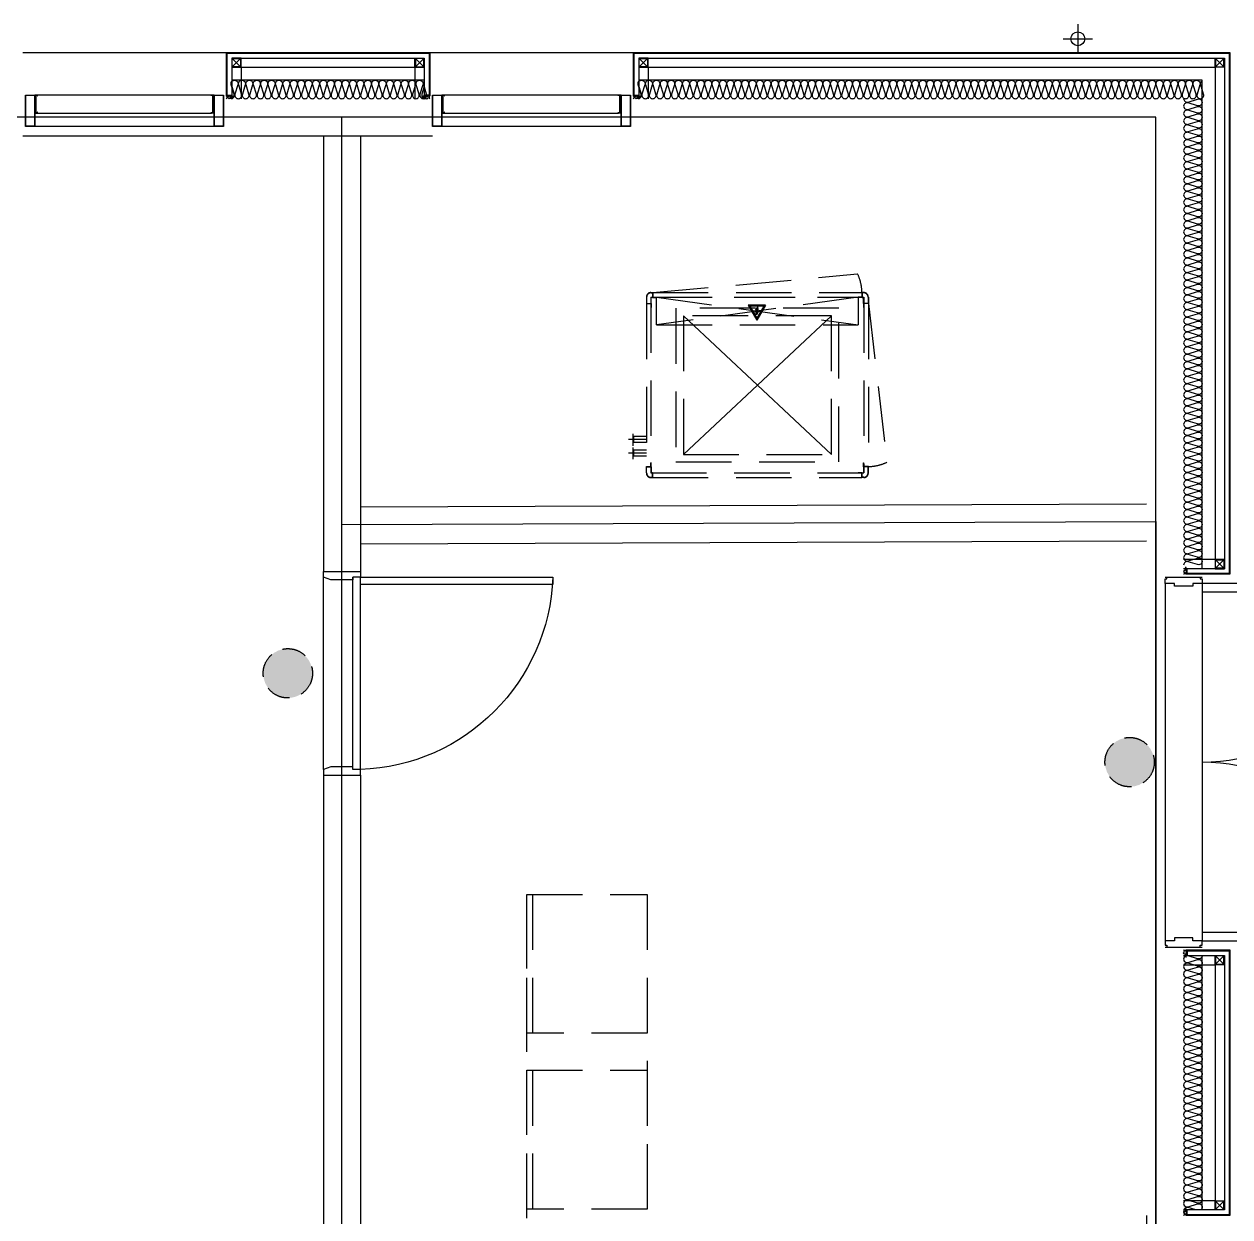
# Model space of a CAD drawing. Header units: millimetres. Extents: x -95754 to 177808, y 34455 to 149960.
# Drawn here: x 139686 to 146204, y 117063 to 123508 of the extents above; entities that cross this region are included whole.
import ezdxf

# ---------------------------------------------------------------- set-up
doc = ezdxf.new("R2010")
doc.units = ezdxf.units.MM
doc.header["$LTSCALE"] = 300
for name, pattern in [('CENTERX2', [4, 2.5, -0.5, 0.5, -0.5]), ('ghid', [3, 2, -1]), ('H1', [1.5, 1, -0.5]), ('HID', [2.8, 1.8, -1])]:
    doc.linetypes.add(name, pattern=pattern)
for name, color, linetype in [('6FIN', 6, 'Continuous'), ('A-DOOR', 4, 'Continuous'), ('A-DOOR-1', 1, 'Continuous'), ('A-DOOR-8', 8, 'Continuous'), ('A-ELE-8', 8, 'Continuous'), ('A-ELE-방수턱', 5, 'Continuous'), ('A-ETC-기계', 253, 'H1'), ('A-ETC-전기', 253, 'H1'), ('A-FIN', 6, 'Continuous'), ('A-WALL-D', 7, 'Continuous'), ('A-갑종방화문', 7, 'Continuous'), ('A-그릴', 4, 'Continuous'), ('A-방화문표기', 6, 'ghid'), ('A-지붕바닥', 251, 'Continuous'), ('A-하지철물', 55, 'Continuous'), ('ISL', 251, 'Continuous'), ('loco_SCR', 1, 'Continuous'), ('SCREW', 6, 'Continuous'), ('SHEET', 6, 'Continuous'), ('도면층1', 3, 'Continuous'), ('보(girder)', 7, 'HID'), ('복합판넬', 6, 'Continuous'), ('우수계획', 7, 'Continuous'), ('코킹', 191, 'Continuous')]:
    doc.layers.add(name, color=color, linetype=linetype)
doc.layers.add('A-ETC-AREA', color=21, linetype='Continuous', plot=False)

# ---------------------------------------------------------------- blocks, each defined once
blk = doc.blocks.new('FSD-5')
at = {"layer": 'A-DOOR'}
for p, q in [((0, 0), (0, 200)), ((2000, 0), (2000, 200))]:
    blk.add_line(p, q, dxfattribs=at)
for points in [[(35, 200), (80, 200), (80, 1165), (35, 1165)], [(1920, 200), (1965, 200), (1965, 1165), (1920, 1165)]]:
    blk.add_lwpolyline(points, close=True, dxfattribs=at)
for points in [[(0, 190), (10, 190), (10, 200), (35, 200), (35, 150), (50, 150), (50, 50), (35, 50), (35, 0), (10, 0), (10, 10), (0, 10)], [(2000, 190), (1990, 190), (1990, 200), (1965, 200), (1965, 150), (1950, 150), (1950, 50), (1965, 50), (1965, 0), (1990, 0), (1990, 10), (2000, 10)]]:
    blk.add_lwpolyline(points, dxfattribs=at)
at = {"layer": 'A-DOOR-1'}
for centre, start, end in [((35, 200), 0, 90), ((1965, 200), 90, 180)]:
    blk.add_arc(centre, 965, start, end, dxfattribs=at)
at = {"layer": 'A-DOOR-8'}
for p, q in [((35, 200), (1965, 200)), ((35, 0), (1965, 0))]:
    blk.add_line(p, q, dxfattribs=at)
blk = doc.blocks.new('FSD-1')
at = {"layer": 'A-DOOR'}
for points in [[(190359.4, 600586.7), (190359.4, 600556.7), (190319.4, 600556.7), (190319.4, 600541.7), (190199.4, 600541.7), (190159.4, 600556.7), (190159.4, 600586.7)], [(190359.4, 599516.7), (191399.4, 599516.7), (191399.4, 599556.7), (190359.4, 599556.7)], [(190359.4, 599486.7), (190359.4, 599516.7), (190319.4, 599516.7), (190319.4, 599531.7), (190199.4, 599531.7), (190159.4, 599516.7), (190159.4, 599486.7)]]:
    blk.add_lwpolyline(points, close=True, dxfattribs=at)
at = {"layer": 'A-DOOR-1'}
blk.add_arc((190322.5, 599479.8), 1077.5, 1.96142, 88.03858, dxfattribs=at)
at = {"layer": 'A-DOOR-8'}
for p, q in [((190159.4, 600556.7), (190159.4, 599516.7)), ((190319.4, 600556.7), (190319.4, 599516.7)), ((190359.4, 600556.7), (190359.4, 599516.7))]:
    blk.add_line(p, q, dxfattribs=at)
blk = doc.blocks.new('*U2290')
at = {"layer": '6FIN'}
blk.add_lwpolyline([(25.3, 50), (-24.7, 50), (-24.7, 0), (25.3, 0)], close=True, dxfattribs=at)
at = {"layer": 'SHEET', "color": 8}
for p, q in [((-22.2, 2.5), (22.8, 47.5)), ((22.8, 2.5), (-22.2, 47.5))]:
    blk.add_line(p, q, dxfattribs=at)
blk.add_lwpolyline([(22.3, 2.3), (-21.7, 2.3, -0.414214), (-22.4, 3), (-22.4, 47, -0.414214), (-21.7, 47.7), (22.3, 47.7, -0.414214), (23, 47), (23, 3, -0.414214)], format="xyb", close=True, dxfattribs=at)
blk = doc.blocks.new('screw-2')
at = {"layer": 'loco_SCR', "linetype": 'CENTERX2'}
blk.add_line((-8.6, 0), (20.1, 0), dxfattribs=at)
at = {"layer": 'loco_SCR'}
for p, q in [((-2.4, 1.6), (-1.7, 3)), ((-0.7, 0.3), (-2.2, 0.8)), ((0, 4), (0, -4)), ((0, 2), (12.5, 2)), ((4.2, 2.5), (2.4, -2.5)), ((5.9, 2.5), (4.1, -2.5)), ((7.6, 2.5), (5.8, -2.5)), ((9.3, 2.5), (7.5, -2.5)), ((11, 2.5), (10.3, 0.5)), ((16, 0), (11.1, 0.8)), ((16, 0), (12.4, -2)), ((16, 0), (12.5, 2)), ((-2.4, -1.6), (-1.7, -3)), ((-0.7, -0.3), (-2.2, -0.8)), ((0, -2), (12.4, -2)), ((9.8, -1), (9.2, -2.5))]:
    blk.add_line(p, q, dxfattribs=at)
for centre, radius, start, end in [((0, 0), 4, 90, 270), ((-2, 1.3), 0.5, 135, 249.90676), ((-2.1, 3.1), 0.393, 352.90945, 75.28993), ((-0.7, 0), 0.262, 273.80758, 86.54792), ((11.1, -0.6), 1.4, 70.8182, 270.52942), ((-2, -1.3), 0.5, 109.98259, 225), ((-2.1, -3), 0.393, 261.9149, 3.48676)]:
    blk.add_arc(centre, radius, start, end, dxfattribs=at)
blk = doc.blocks.new('A$Caf999d5d')
at = {"layer": 'A-FIN'}
for p, q in [((-1, 15), (25, 14.9)), ((3, 19), (29, 18.9)), ((25, 7.4), (25, 14.9)), ((28, 7.4), (25, 7.4)), ((29, 7.4), (25, 7.4)), ((29, 7.4), (29, 18.9))]:
    blk.add_line(p, q, dxfattribs=at)
at = {"layer": '코킹', "color": 1}
blk.add_circle((14.5, 7.5), 7.5, dxfattribs=at)
at = {"layer": '코킹', "color": 1, "extrusion": (0, 0, -1)}
blk.add_ellipse((-1, 7.5), major_axis=(0, 7.5), ratio=0.368706, start_param=0, end_param=3.141604, dxfattribs=at)
at = {"layer": 'SCREW', "xscale": 0.700000000000001, "yscale": 0.700000000000001, "zscale": 0.700000000000001, "rotation": 359.9997454971837}
blk.add_blockref('screw-2', (25, 11.2), dxfattribs=at)
blk = doc.blocks.new('SYM-갑종방화문')
at = {"layer": 'A-방화문표기'}
blk.add_hatch(color=251, dxfattribs=at).paths.add_polyline_path([(-600, 0, 1), (600, 0, 1)])
at = {"layer": 'A-방화문표기', "color": 251}
blk.add_circle((0, 0), 600, dxfattribs=at)
blk = doc.blocks.new('A$C1B410CB1')
at = {"layer": 'A-갑종방화문', "xscale": 0.1666666666666667, "yscale": 0.1666666666666667, "zscale": 0.1666666666666667}
blk.add_blockref('SYM-갑종방화문', (100, 100), dxfattribs=at)
blk = doc.blocks.new('A$C4ff37237')
at = {"layer": '우수계획', "color": 1}
for p, q in [((79.2, 158.3, 0), (79.2, 0, 0)), ((0, 79.2, 0), (158.3, 79.2, 0))]:
    blk.add_line(p, q, dxfattribs=at)
at = {"layer": '우수계획', "color": 6, "lineweight": -3}
blk.add_circle((79.2, 79.2, 0), 37.5, dxfattribs=at)
blk = doc.blocks.new('A$C23e6e1ad')
at = {"layer": 'A-하지철물'}
for p, q in [((170, -30), (0, -30)), ((170, -80), (0, -80))]:
    blk.add_line(p, q, dxfattribs=at)
at = {"layer": '복합판넬'}
for p, q in [((250, 0), (15, 0)), ((246, -4), (19, -4))]:
    blk.add_line(p, q, dxfattribs=at)
at = {"layer": 'A-FIN', "rotation": 270}
blk.add_blockref('A$Caf999d5d', (0, -1), dxfattribs=at)
at = {"layer": '보(girder)', "rotation": 90}
blk.add_blockref('*U2290', (220, -55.3), dxfattribs=at)
blk = doc.blocks.new('A$C35CD71CB')
for p, q in [((0, 0), (39.1, 67.8)), ((4.9, 6), (36.4, 60.5)), ((7.6, 4.4), (39.1, 59)), ((78.3, 0), (39.1, 67.8)), ((70.6, 4.4), (39.1, 59)), ((73.4, 6), (41.9, 60.5)), ((7.6, 4.4), (70.6, 4.4)), ((7.6, 1.3), (70.6, 1.3)), ((37.8, 41), (29.4, 24.5)), ((29.4, 24.5), (41.2, 27.3)), ((36.5, 17.2), (32.9, 20.8)), ((32.9, 20.8), (34.4, 7.4)), ((34.4, 7.4), (44.3, 18.7)), ((44.1, 42.4), (34.9, 27.9)), ((34.9, 27.9), (45.9, 30.7)), ((41.2, 27.3), (36.5, 17.2)), ((44.1, 42.4), (37.8, 41)), ((45.9, 30.7), (38.5, 16.8)), ((44.3, 18.7), (38.5, 16.8)), ((0, 0), (78.3, 0))]:
    blk.add_line(p, q)
for centre, start, end in [((39.1, 59), 30, 150), ((7.6, 4.4), 150, 270), ((70.6, 4.4), 270, 30)]:
    blk.add_arc(centre, 3.15, start, end)
blk = doc.blocks.new('G$CF031C10E')
for p, q in [((-575, 0), (-565, 0)), ((-565, 0), (-565, -25)), ((565, 0), (-565, 0)), ((575, 0), (565, 0)), ((565, 0), (565, -25)), ((-600, -25), (-600, -60)), ((-600, -60), (-575, -60)), ((-600, -940), (-600, -60)), ((-598.4, -25), (-598.4, -58.4)), ((-598.4, -58.4), (-573.4, -58.4)), ((-575, -1.6), (-566.6, -1.6)), ((-575, -975), (-575, -25)), ((575, -25), (-575, -25)), ((-575, -60), (-575, -80)), ((-573.4, -58.4), (-573.4, -26.6)), ((-566.6, -26.6), (-573.4, -26.6)), ((-573.4, -58.4), (-573.4, -80)), ((-566.6, -1.6), (-566.6, -26.6)), ((-566.6, -26.6), (-545, -26.6)), ((-565, -25), (-545, -25)), ((-545, -26.6), (-545, -25)), ((565, -25), (545, -25)), ((545, -26.6), (545, -25)), ((566.6, -26.6), (545, -26.6)), ((575, -1.6), (566.6, -1.6)), ((566.6, -1.6), (566.6, -26.6)), ((566.6, -26.6), (573.4, -26.6)), ((573.4, -58.4), (573.4, -26.6)), ((598.4, -58.4), (573.4, -58.4)), ((573.4, -58.4), (573.4, -80)), ((575, -975), (575, -25)), ((600, -60), (575, -60)), ((575, -60), (575, -80)), ((598.4, -25), (598.4, -58.4)), ((600, -25), (600, -60)), ((600, -940), (600, -60)), ((-600, -940), (-700.5, -83.2)), ((-573.4, -80), (-575, -80)), ((573.4, -80), (575, -80)), ((600, -116.3), (670.8, -116.3)), ((670.8, -98.8), (670.8, -163.3)), ((600, -132.3), (695.8, -132.3)), ((600, -148.3), (670.8, -148.3)), ((600, -189.5), (670.8, -189.5)), ((670.8, -172), (670.8, -236.6)), ((600, -205.5), (695.8, -205.5)), ((600, -221.5), (670.8, -221.5)), ((-545, -975), (-545, -825)), ((545, -975), (-545, -825)), ((-545, -975), (545, -825)), ((545, -825), (-545, -825)), ((545, -825), (545, -975)), ((-600, -975), (-600, -940)), ((-600, -940), (-575, -940)), ((-598.4, -975), (-598.4, -941.6)), ((-598.4, -941.6), (-573.4, -941.6)), ((-575, -940), (-575, -920)), ((-573.4, -920), (-575, -920)), ((575, -975), (-575, -975)), ((-573.4, -941.6), (-573.4, -920)), ((-573.4, -941.6), (-573.4, -973.4)), ((-566.6, -973.4), (-573.4, -973.4)), ((-566.6, -998.4), (-566.6, -973.4)), ((-566.6, -973.4), (-545, -973.4)), ((-565, -1000), (-565, -975)), ((-565, -975), (-545, -975)), ((-545, -973.4), (-545, -975)), ((-545, -973.4), (-545, -975)), ((545, -975), (-545, -975)), ((566.6, -973.4), (545, -973.4)), ((545, -973.4), (545, -975)), ((545, -973.4), (545, -975)), ((565, -975), (545, -975)), ((565, -1000), (565, -975)), ((566.6, -998.4), (566.6, -973.4)), ((566.6, -973.4), (573.4, -973.4)), ((573.4, -941.6), (573.4, -920)), ((573.4, -920), (575, -920)), ((598.4, -941.6), (573.4, -941.6)), ((573.4, -941.6), (573.4, -973.4)), ((575, -940), (575, -920)), ((600, -940), (575, -940)), ((598.4, -975), (598.4, -941.6)), ((600, -975), (600, -940)), ((-575, -998.4), (-566.6, -998.4)), ((-575, -1000), (-565, -1000)), ((565, -1000), (-565, -1000)), ((565, -1000), (-541.8, -1100.5)), ((575, -1000), (565, -1000)), ((575, -998.4), (566.6, -998.4))]:
    blk.add_line(p, q)
at = {"ltscale": 1000}
for p, q in [((400, -125), (-400, -875)), ((-400, -125), (400, -875))]:
    blk.add_line(p, q, dxfattribs=at)
for points in [[(-440, -915), (440, -915), (440, -85), (-440, -85)], [(-400, -875), (400, -875), (400, -125), (-400, -125)]]:
    blk.add_lwpolyline(points, close=True)
for centre, radius, start, end in [((-575, -25), 25, 90, 180), ((575, -25), 25, 0, 90), ((-600, -289.5), 229.5, 90, 115.96752), ((-575, -25), 23.4, 90, 180.00287), ((575, -25), 23.4, 359.99713, 90), ((679.9, -124.3), 12.1, 138.58179, 221.41821), ((661.7, -124.3), 12.1, 318.58179, 41.41821), ((679.9, -140.3), 12.1, 138.58179, 221.41821), ((679.9, -197.5), 12.1, 138.58179, 221.41821), ((661.7, -197.5), 12.1, 318.58179, 41.41821), ((679.9, -213.5), 12.1, 138.58179, 221.41821), ((-575, -975), 25, 180, 270), ((-575, -975), 23.4, 179.99713, 270), ((575, -975), 25, 270, 0), ((575, -975), 23.4, 270, 0.00287), ((-335.5, -1000), 229.5, 180, 205.96752)]:
    blk.add_arc(centre, radius, start, end)
at = {"xscale": 1.19999999999709, "yscale": 1.19999999999709, "zscale": 1.19999999999709}
blk.add_blockref('A$C35CD71CB', (-43.7, -931.5), dxfattribs=at)
blk = doc.blocks.new('6F_기계장비')
at = {"layer": 'A-ETC-기계', "rotation": 180}
blk.add_blockref('G$CF031C10E', (51095.8, -27547.4), dxfattribs=at)
blk = doc.blocks.new('A$C2e8f9a8b')
at = {"color": 0}
blk.add_line((30, 750), (30, 0), dxfattribs=at)
blk.add_lwpolyline([(650, 0), (0, 0), (0, 750), (650, 750)], close=True, dxfattribs=at)
blk = doc.blocks.new('*U2413')
at = {"layer": 'A-그릴', "color": 8, "ltscale": 4}
for p, q in [((-1408.1, 170), (-438.1, 170)), ((-1408.1, 0), (-438.1, 0))]:
    blk.add_line(p, q, dxfattribs=at)
at = {"layer": 'A-그릴', "color": 8}
for p, q in [((-1393.1, 170), (-453.1, 170)), ((-453.1, 72.8), (-1393.1, 72.8))]:
    blk.add_line(p, q, dxfattribs=at)
at = {"layer": 'A-그릴', "color": 7, "ltscale": 4}
blk.add_line((-438.1, 0), (-438.1, 170), dxfattribs=at)
at = {"layer": 'A-그릴', "ltscale": 4}
for points in [[(-1408.1, 0), (-1408.1, 170), (-1458.1, 170), (-1458.1, 0), (-1408.1, 0)], [(-388.1, 0), (-388.1, 170), (-438.1, 170), (-438.1, 0), (-388.1, 0)]]:
    blk.add_lwpolyline(points, dxfattribs=at)
for points in [[(-1409.3, 1.2), (-1409.3, 168.8), (-1456.9, 168.8), (-1456.9, 1.2)], [(-1393.1, 170), (-1408.1, 170), (-1408.1, 168), (-1406.6, 168), (-1406.6, 168.9), (-1402.2, 168.9), (-1402.2, 73.9), (-1406.6, 73.9), (-1406.6, 74.8), (-1408.1, 74.8), (-1408.1, 72.8), (-1393.1, 72.8), (-1393.1, 76.8), (-1394.2, 76.8), (-1394.2, 73.9), (-1401.1, 73.9), (-1401.1, 168.9), (-1394.2, 168.9), (-1394.2, 166), (-1393.1, 166)], [(-453.1, 170), (-438.1, 170), (-438.1, 168), (-439.6, 168), (-439.6, 168.9), (-444, 168.9), (-444, 73.9), (-439.6, 73.9), (-439.6, 74.8), (-438.1, 74.8), (-438.1, 72.8), (-453.1, 72.8), (-453.1, 76.8), (-452, 76.8), (-452, 73.9), (-445.1, 73.9), (-445.1, 168.9), (-452, 168.9), (-452, 166), (-453.1, 166)], [(-389.3, 1.2), (-389.3, 168.8), (-436.9, 168.8), (-436.9, 1.2)]]:
    blk.add_lwpolyline(points, close=True, dxfattribs=at)

msp = doc.modelspace()

# ---------------------------------------------------------------- linework, layer by layer
at = {"layer": 'A-ELE-8'}
for p, q in [((139678.6, 123355), (140778.6, 123355)), ((141878.6, 123355), (142978.6, 123355)), ((139678.6, 122905), (141893.4, 122905)), ((145753.6, 117070), (145753.6, 116065.2))]:
    msp.add_line(p, q, dxfattribs=at)
at = {"layer": 'A-ELE-방수턱'}
for p, q in [((141503.6, 120900), (145753.6, 120915)), ((141503.6, 120700), (145753.6, 120715))]:
    msp.add_line(p, q, dxfattribs=at)
at = {"layer": 'A-ETC-AREA'}
for points in [[(109303.6, 107505), (145803.6, 107505), (145803.6, 123005), (109303.6, 123005)], [(136703.6, 111105), (141403.6, 111105), (141403.6, 123005), (136703.6, 123005)], [(141403.6, 120805), (145803.6, 120820), (145803.6, 111105), (141403.6, 111105)]]:
    msp.add_lwpolyline(points, close=True, dxfattribs=at)
at = {"layer": 'A-ETC-전기', "elevation": 0}
msp.add_lwpolyline([(143053.6, 116155), (142403.6, 116155), (142403.6, 118805), (143053.6, 118805)], close=True, dxfattribs=at)
at = {"layer": 'A-WALL-D'}
for p, q in [((141303.6, 122905), (141303.6, 120550)), ((141503.6, 122905), (141503.6, 120550)), ((141303.6, 119450), (141303.6, 107605)), ((141503.6, 119450), (141503.6, 107605))]:
    msp.add_line(p, q, dxfattribs=at)
at = {"layer": 'A-하지철물'}
for p, q in [((146173.6, 123325), (146173.6, 120565)), ((146173.6, 120565), (145953.6, 120565))]:
    msp.add_line(p, q, dxfattribs=at)
for points in [[(140858.6, 123325), (141848.6, 123325)], [(143008.6, 123325), (146173.6, 123325)], [(140858.6, 123275), (141848.6, 123275)], [(143008.6, 123275), (146123.6, 123275), (146123.6, 120615), (145953.6, 120615)], [(145953.6, 118475), (146173.6, 118475), (146173.6, 117150)], [(145953.6, 118425), (146123.6, 118425), (146123.6, 117150)]]:
    msp.add_lwpolyline(points, dxfattribs=at)
at = {"layer": 'ISL', "elevation": 0}
for points in [[(140808.6, 123105.7, 0.426403), (140821.3, 123129.3), (140805.9, 123180.8, -1.372593), (140841.3, 123180.8), (140825.9, 123129.3, 0.509267), (140843.6, 123105, 0.509267), (140861.3, 123129.3), (140845.9, 123180.8, -1.372593), (140881.3, 123180.8), (140865.9, 123129.3, 0.509267), (140883.6, 123105, 0.509267), (140901.3, 123129.3), (140885.9, 123180.8, -1.372593), (140921.3, 123180.8), (140905.9, 123129.3, 0.509267), (140923.6, 123105, 0.509267), (140941.3, 123129.3), (140925.9, 123180.8, -1.372593), (140961.3, 123180.8), (140945.9, 123129.3, 0.509267), (140963.6, 123105, 0.509267), (140981.3, 123129.3), (140965.9, 123180.8, -1.372593), (141001.3, 123180.8), (140985.9, 123129.3, 0.509267), (141003.6, 123105, 0.509267), (141021.3, 123129.3), (141005.9, 123180.8, -1.372593), (141041.3, 123180.8), (141025.9, 123129.3, 0.509267), (141043.6, 123105, 0.509267), (141061.3, 123129.3), (141045.9, 123180.8, -1.372593), (141081.3, 123180.8), (141065.9, 123129.3, 0.509267), (141083.6, 123105, 0.509267), (141101.3, 123129.3), (141085.9, 123180.8, -1.372593), (141121.3, 123180.8), (141105.9, 123129.3, 0.509267), (141123.6, 123105, 0.509267), (141141.3, 123129.3), (141125.9, 123180.8, -1.372593), (141161.3, 123180.8), (141145.9, 123129.3, 0.509267), (141163.6, 123105, 0.509267), (141181.3, 123129.3), (141165.9, 123180.8, -1.372593), (141201.3, 123180.8), (141185.9, 123129.3, 0.509267), (141203.6, 123105, 0.509267), (141221.3, 123129.3), (141205.9, 123180.8, -1.372593), (141241.3, 123180.8), (141225.9, 123129.3, 0.509267), (141243.6, 123105, 0.509267), (141261.3, 123129.3), (141245.9, 123180.8, -1.372593), (141281.3, 123180.8), (141265.9, 123129.3, 0.509267), (141283.6, 123105, 0.509267), (141301.3, 123129.3), (141285.9, 123180.8, -1.372593), (141321.3, 123180.8), (141305.9, 123129.3, 0.509267), (141323.6, 123105, 0.509267), (141341.3, 123129.3), (141325.9, 123180.8, -1.372593), (141361.3, 123180.8), (141345.9, 123129.3, 0.509267), (141363.6, 123105, 0.509267), (141381.3, 123129.3), (141365.9, 123180.8, -1.372593), (141401.3, 123180.8), (141385.9, 123129.3, 0.509267), (141403.6, 123105, 0.509267), (141421.3, 123129.3), (141405.9, 123180.8, -1.372593), (141441.3, 123180.8), (141425.9, 123129.3, 0.509267), (141443.6, 123105, 0.509267), (141461.3, 123129.3), (141445.9, 123180.8, -1.372593), (141481.3, 123180.8), (141465.9, 123129.3, 0.509267), (141483.6, 123105, 0.509267), (141501.3, 123129.3), (141485.9, 123180.8, -1.372593), (141521.3, 123180.8), (141505.9, 123129.3, 0.509267), (141523.6, 123105, 0.509267), (141541.3, 123129.3), (141525.9, 123180.8, -1.372593), (141561.3, 123180.8), (141545.9, 123129.3, 0.509267), (141563.6, 123105, 0.509267), (141581.3, 123129.3), (141565.9, 123180.8, -1.372593), (141601.3, 123180.8), (141585.9, 123129.3, 0.509267), (141603.6, 123105, 0.509267), (141621.3, 123129.3), (141605.9, 123180.8, -1.372593), (141641.3, 123180.8), (141625.9, 123129.3, 0.509267), (141643.6, 123105, 0.509267), (141661.3, 123129.3), (141645.9, 123180.8, -1.372593), (141681.3, 123180.8), (141665.9, 123129.3, 0.509267), (141683.6, 123105, 0.509267), (141701.3, 123129.3), (141685.9, 123180.8, -1.372593), (141721.3, 123180.8), (141705.9, 123129.3, 0.509267), (141723.6, 123105, 0.509267), (141741.3, 123129.3), (141725.9, 123180.8, -1.372593), (141761.3, 123180.8), (141745.9, 123129.3, 0.509267), (141763.6, 123105, 0.509267), (141781.3, 123129.3), (141765.9, 123180.8, -1.372593), (141801.3, 123180.8), (141785.9, 123129.3, 0.509267), (141803.6, 123105, 0.509267), (141821.3, 123129.3), (141805.9, 123180.8, -1.372593), (141841.3, 123180.8), (141825.9, 123129.3, 0.509267), (141843.6, 123105, 0.509267), (141861.3, 123129.3), (141845.9, 123180.8, -0.239137), (141848.6, 123197.4, -0.239137)], [(143008.6, 123105.7, 0.426403), (143021.3, 123129.3), (143005.9, 123180.8, -1.372593), (143041.3, 123180.8), (143025.9, 123129.3, 0.509267), (143043.6, 123105, 0.509267), (143061.3, 123129.3), (143045.9, 123180.8, -1.372593), (143081.3, 123180.8), (143065.9, 123129.3, 0.509267), (143083.6, 123105, 0.509267), (143101.3, 123129.3), (143085.9, 123180.8, -1.372593), (143121.3, 123180.8), (143105.9, 123129.3, 0.509267), (143123.6, 123105, 0.509267), (143141.3, 123129.3), (143125.9, 123180.8, -1.372593), (143161.3, 123180.8), (143145.9, 123129.3, 0.509267), (143163.6, 123105, 0.509267), (143181.3, 123129.3), (143165.9, 123180.8, -1.372593), (143201.3, 123180.8), (143185.9, 123129.3, 0.509267), (143203.6, 123105, 0.509267), (143221.3, 123129.3), (143205.9, 123180.8, -1.372593), (143241.3, 123180.8), (143225.9, 123129.3, 0.509267), (143243.6, 123105, 0.509267), (143261.3, 123129.3), (143245.9, 123180.8, -1.372593), (143281.3, 123180.8), (143265.9, 123129.3, 0.509267), (143283.6, 123105, 0.509267), (143301.3, 123129.3), (143285.9, 123180.8, -1.372593), (143321.3, 123180.8), (143305.9, 123129.3, 0.509267), (143323.6, 123105, 0.509267), (143341.3, 123129.3), (143325.9, 123180.8, -1.372593), (143361.3, 123180.8), (143345.9, 123129.3, 0.509267), (143363.6, 123105, 0.509267), (143381.3, 123129.3), (143365.9, 123180.8, -1.372593), (143401.3, 123180.8), (143385.9, 123129.3, 0.509267), (143403.6, 123105, 0.509267), (143421.3, 123129.3), (143405.9, 123180.8, -1.372593), (143441.3, 123180.8), (143425.9, 123129.3, 0.509267), (143443.6, 123105, 0.509267), (143461.3, 123129.3), (143445.9, 123180.8, -1.372593), (143481.3, 123180.8), (143465.9, 123129.3, 0.509267), (143483.6, 123105, 0.509267), (143501.3, 123129.3), (143485.9, 123180.8, -1.372593), (143521.3, 123180.8), (143505.9, 123129.3, 0.509267), (143523.6, 123105, 0.509267), (143541.3, 123129.3), (143525.9, 123180.8, -1.372593), (143561.3, 123180.8), (143545.9, 123129.3, 0.509267), (143563.6, 123105, 0.509267), (143581.3, 123129.3), (143565.9, 123180.8, -1.372593), (143601.3, 123180.8), (143585.9, 123129.3, 0.509267), (143603.6, 123105, 0.509267), (143621.3, 123129.3), (143605.9, 123180.8, -1.372593), (143641.3, 123180.8), (143625.9, 123129.3, 0.509267), (143643.6, 123105, 0.509267), (143661.3, 123129.3), (143645.9, 123180.8, -1.372593), (143681.3, 123180.8), (143665.9, 123129.3, 0.509267), (143683.6, 123105, 0.509267), (143701.3, 123129.3), (143685.9, 123180.8, -1.372593), (143721.3, 123180.8), (143705.9, 123129.3, 0.509267), (143723.6, 123105, 0.509267), (143741.3, 123129.3), (143725.9, 123180.8, -1.372593), (143761.3, 123180.8), (143745.9, 123129.3, 0.509267), (143763.6, 123105, 0.509267), (143781.3, 123129.3), (143765.9, 123180.8, -1.372593), (143801.3, 123180.8), (143785.9, 123129.3, 0.509267), (143803.6, 123105, 0.509267), (143821.3, 123129.3), (143805.9, 123180.8, -1.372593), (143841.3, 123180.8), (143825.9, 123129.3, 0.509267), (143843.6, 123105, 0.509267), (143861.3, 123129.3), (143845.9, 123180.8, -1.372593), (143881.3, 123180.8), (143865.9, 123129.3, 0.509267), (143883.6, 123105, 0.509267), (143901.3, 123129.3), (143885.9, 123180.8, -1.372593), (143921.3, 123180.8), (143905.9, 123129.3, 0.509267), (143923.6, 123105, 0.509267), (143941.3, 123129.3), (143925.9, 123180.8, -1.372593), (143961.3, 123180.8), (143945.9, 123129.3, 0.509267), (143963.6, 123105, 0.509267), (143981.3, 123129.3), (143965.9, 123180.8, -1.372593), (144001.3, 123180.8), (143985.9, 123129.3, 0.509267), (144003.6, 123105, 0.509267), (144021.3, 123129.3), (144005.9, 123180.8, -1.372593), (144041.3, 123180.8), (144025.9, 123129.3, 0.509267), (144043.6, 123105, 0.509267), (144061.3, 123129.3), (144045.9, 123180.8, -1.372593), (144081.3, 123180.8), (144065.9, 123129.3, 0.509267), (144083.6, 123105, 0.509267), (144101.3, 123129.3), (144085.9, 123180.8, -1.372593), (144121.3, 123180.8), (144105.9, 123129.3, 0.509267), (144123.6, 123105, 0.509267), (144141.3, 123129.3), (144125.9, 123180.8, -1.372593), (144161.3, 123180.8), (144145.9, 123129.3, 0.509267), (144163.6, 123105, 0.509267), (144181.3, 123129.3), (144165.9, 123180.8, -1.372593), (144201.3, 123180.8), (144185.9, 123129.3, 0.509267), (144203.6, 123105, 0.509267), (144221.3, 123129.3), (144205.9, 123180.8, -1.372593), (144241.3, 123180.8), (144225.9, 123129.3, 0.509267), (144243.6, 123105, 0.509267), (144261.3, 123129.3), (144245.9, 123180.8, -1.372593), (144281.3, 123180.8), (144265.9, 123129.3, 0.509267), (144283.6, 123105, 0.509267), (144301.3, 123129.3), (144285.9, 123180.8, -1.372593), (144321.3, 123180.8), (144305.9, 123129.3, 0.509267), (144323.6, 123105, 0.509267), (144341.3, 123129.3), (144325.9, 123180.8, -1.372593), (144361.3, 123180.8), (144345.9, 123129.3, 0.509267), (144363.6, 123105, 0.509267), (144381.3, 123129.3), (144365.9, 123180.8, -1.372593), (144401.3, 123180.8), (144385.9, 123129.3, 0.509267), (144403.6, 123105, 0.509267), (144421.3, 123129.3), (144405.9, 123180.8, -1.372593), (144441.3, 123180.8), (144425.9, 123129.3, 0.509267), (144443.6, 123105, 0.509267), (144461.3, 123129.3), (144445.9, 123180.8, -1.372593), (144481.3, 123180.8), (144465.9, 123129.3, 0.509267), (144483.6, 123105, 0.509267), (144501.3, 123129.3), (144485.9, 123180.8, -1.372593), (144521.3, 123180.8), (144505.9, 123129.3, 0.509267), (144523.6, 123105, 0.509267), (144541.3, 123129.3), (144525.9, 123180.8, -1.372593), (144561.3, 123180.8), (144545.9, 123129.3, 0.509267), (144563.6, 123105, 0.509267), (144581.3, 123129.3), (144565.9, 123180.8, -1.372593), (144601.3, 123180.8), (144585.9, 123129.3, 0.509267), (144603.6, 123105, 0.509267), (144621.3, 123129.3), (144605.9, 123180.8, -1.372593), (144641.3, 123180.8), (144625.9, 123129.3, 0.509267), (144643.6, 123105, 0.509267), (144661.3, 123129.3), (144645.9, 123180.8, -1.372593), (144681.3, 123180.8), (144665.9, 123129.3, 0.509267), (144683.6, 123105, 0.509267), (144701.3, 123129.3), (144685.9, 123180.8, -1.372593), (144721.3, 123180.8), (144705.9, 123129.3, 0.509267), (144723.6, 123105, 0.509267), (144741.3, 123129.3), (144725.9, 123180.8, -1.372593), (144761.3, 123180.8), (144745.9, 123129.3, 0.509267), (144763.6, 123105, 0.509267), (144781.3, 123129.3), (144765.9, 123180.8, -1.372593), (144801.3, 123180.8), (144785.9, 123129.3, 0.509267), (144803.6, 123105, 0.509267), (144821.3, 123129.3), (144805.9, 123180.8, -1.372593), (144841.3, 123180.8), (144825.9, 123129.3, 0.509267), (144843.6, 123105, 0.509267), (144861.3, 123129.3), (144845.9, 123180.8, -1.372593), (144881.3, 123180.8), (144865.9, 123129.3, 0.509267), (144883.6, 123105, 0.509267), (144901.3, 123129.3), (144885.9, 123180.8, -1.372593), (144921.3, 123180.8), (144905.9, 123129.3, 0.509267), (144923.6, 123105, 0.509267), (144941.3, 123129.3), (144925.9, 123180.8, -1.372593), (144961.3, 123180.8), (144945.9, 123129.3, 0.509267), (144963.6, 123105, 0.509267), (144981.3, 123129.3), (144965.9, 123180.8, -1.372593), (145001.3, 123180.8), (144985.9, 123129.3, 0.509267), (145003.6, 123105, 0.509267), (145021.3, 123129.3), (145005.9, 123180.8, -1.372593), (145041.3, 123180.8), (145025.9, 123129.3, 0.509267), (145043.6, 123105, 0.509267), (145061.3, 123129.3), (145045.9, 123180.8, -1.372593), (145081.3, 123180.8), (145065.9, 123129.3, 0.509267), (145083.6, 123105, 0.509267), (145101.3, 123129.3), (145085.9, 123180.8, -1.372593), (145121.3, 123180.8), (145105.9, 123129.3, 0.509267), (145123.6, 123105, 0.509267), (145141.3, 123129.3), (145125.9, 123180.8, -1.372593), (145161.3, 123180.8), (145145.9, 123129.3, 0.509267), (145163.6, 123105, 0.509267), (145181.3, 123129.3), (145165.9, 123180.8, -1.372593), (145201.3, 123180.8), (145185.9, 123129.3, 0.509267), (145203.6, 123105, 0.509267), (145221.3, 123129.3), (145205.9, 123180.8, -1.372593), (145241.3, 123180.8), (145225.9, 123129.3, 0.509267), (145243.6, 123105, 0.509267), (145261.3, 123129.3), (145245.9, 123180.8, -1.372593), (145281.3, 123180.8), (145265.9, 123129.3, 0.509267), (145283.6, 123105, 0.509267), (145301.3, 123129.3), (145285.9, 123180.8, -1.372593), (145321.3, 123180.8), (145305.9, 123129.3, 0.509267), (145323.6, 123105, 0.509267), (145341.3, 123129.3), (145325.9, 123180.8, -1.372593), (145361.3, 123180.8), (145345.9, 123129.3, 0.509267), (145363.6, 123105, 0.509267), (145381.3, 123129.3), (145365.9, 123180.8, -1.372593), (145401.3, 123180.8), (145385.9, 123129.3, 0.509267), (145403.6, 123105, 0.509267), (145421.3, 123129.3), (145405.9, 123180.8, -1.372593), (145441.3, 123180.8), (145425.9, 123129.3, 0.509267), (145443.6, 123105, 0.509267), (145461.3, 123129.3), (145445.9, 123180.8, -1.372593), (145481.3, 123180.8), (145465.9, 123129.3, 0.509267), (145483.6, 123105, 0.509267), (145501.3, 123129.3), (145485.9, 123180.8, -1.372593), (145521.3, 123180.8), (145505.9, 123129.3, 0.509267), (145523.6, 123105, 0.509267), (145541.3, 123129.3), (145525.9, 123180.8, -1.372593), (145561.3, 123180.8), (145545.9, 123129.3, 0.509267), (145563.6, 123105, 0.509267), (145581.3, 123129.3), (145565.9, 123180.8, -1.372593), (145601.3, 123180.8), (145585.9, 123129.3, 0.509267), (145603.6, 123105, 0.509267), (145621.3, 123129.3), (145605.9, 123180.8, -1.372593), (145641.3, 123180.8), (145625.9, 123129.3, 0.509267), (145643.6, 123105, 0.509267), (145661.3, 123129.3), (145645.9, 123180.8, -1.372593), (145681.3, 123180.8), (145665.9, 123129.3, 0.509267), (145683.6, 123105, 0.509267), (145701.3, 123129.3), (145685.9, 123180.8, -1.372593), (145721.3, 123180.8), (145705.9, 123129.3, 0.509267), (145723.6, 123105, 0.509267), (145741.3, 123129.3), (145725.9, 123180.8, -1.372593), (145761.3, 123180.8), (145745.9, 123129.3, 0.509267), (145763.6, 123105, 0.509267), (145781.3, 123129.3), (145765.9, 123180.8, -1.372593), (145801.3, 123180.8), (145785.9, 123129.3, 0.509267), (145803.6, 123105, 0.509267), (145821.3, 123129.3), (145805.9, 123180.8, -1.372593), (145841.3, 123180.8), (145825.9, 123129.3, 0.509267), (145843.6, 123105, 0.509267), (145861.3, 123129.3), (145845.9, 123180.8, -1.372593), (145881.3, 123180.8), (145865.9, 123129.3, 0.509267), (145883.6, 123105, 0.509267), (145901.3, 123129.3), (145885.9, 123180.8, -1.372593), (145921.3, 123180.8), (145905.9, 123129.3, 0.509267), (145923.6, 123105, 0.509267), (145941.3, 123129.3), (145925.9, 123180.8, -1.372593), (145961.3, 123180.8), (145945.9, 123129.3, 0.509267), (145963.6, 123105, 0.509267), (145981.3, 123129.3), (145965.9, 123180.8, -1.372593), (146001.3, 123180.8), (145985.9, 123129.3, 0.509267), (146003.6, 123105, 0.509267), (146021.3, 123129.3), (146005.9, 123180.8, -1.372593), (146041.3, 123180.8), (146025.9, 123129.3, 0.509267), (146043.6, 123105, 0.509267), (146061.3, 123129.3), (146045.9, 123180.8, -0.340239), (146053.6, 123202.1)], [(140808.6, 123171.8), (140821.2, 123129.3, -0.702873), (140793.6, 123107.9)], [(141848.6, 123171.8), (141835.9, 123129.3, 0.702873), (141863.6, 123107.9)], [(143008.6, 123171.8), (143021.2, 123129.3, -0.702873), (142993.6, 123107.9)], [(145953.6, 123105, 0.509267), (145977.8, 123087.3), (146029.3, 123102.7, -1.372593), (146029.3, 123067.3), (145977.8, 123082.7, 0.509267), (145953.6, 123065, 0.509267), (145977.8, 123047.3), (146029.3, 123062.7, -1.372593), (146029.3, 123027.3), (145977.8, 123042.7, 0.509267), (145953.6, 123025, 0.509267), (145977.8, 123007.3), (146029.3, 123022.7, -1.372593), (146029.3, 122987.3), (145977.8, 123002.7, 0.509267), (145953.6, 122985, 0.509267), (145977.8, 122967.3), (146029.3, 122982.7, -1.372593), (146029.3, 122947.3), (145977.8, 122962.7, 0.509267), (145953.6, 122945, 0.509267), (145977.8, 122927.3), (146029.3, 122942.7, -1.372593), (146029.3, 122907.3), (145977.8, 122922.7, 0.509267), (145953.6, 122905, 0.509267), (145977.8, 122887.3), (146029.3, 122902.7, -1.372593), (146029.3, 122867.3), (145977.8, 122882.7, 0.509267), (145953.6, 122865, 0.509267), (145977.8, 122847.3), (146029.3, 122862.7, -1.372593), (146029.3, 122827.3), (145977.8, 122842.7, 0.509267), (145953.6, 122825, 0.509267), (145977.8, 122807.3), (146029.3, 122822.7, -1.372593), (146029.3, 122787.3), (145977.8, 122802.7, 0.509267), (145953.6, 122785, 0.509267), (145977.8, 122767.3), (146029.3, 122782.7, -1.372593), (146029.3, 122747.3), (145977.8, 122762.7, 0.509267), (145953.6, 122745, 0.509267), (145977.8, 122727.3), (146029.3, 122742.7, -1.372593), (146029.3, 122707.3), (145977.8, 122722.7, 0.509267), (145953.6, 122705, 0.509267), (145977.8, 122687.3), (146029.3, 122702.7, -1.372593), (146029.3, 122667.3), (145977.8, 122682.7, 0.509267), (145953.6, 122665, 0.509267), (145977.8, 122647.3), (146029.3, 122662.7, -1.372593), (146029.3, 122627.3), (145977.8, 122642.7, 0.509267), (145953.6, 122625, 0.509267), (145977.8, 122607.3), (146029.3, 122622.7, -1.372593), (146029.3, 122587.3), (145977.8, 122602.7, 0.509267), (145953.6, 122585, 0.509267), (145977.8, 122567.3), (146029.3, 122582.7, -1.372593), (146029.3, 122547.3), (145977.8, 122562.7, 0.509267), (145953.6, 122545, 0.509267), (145977.8, 122527.3), (146029.3, 122542.7, -1.372593), (146029.3, 122507.3), (145977.8, 122522.7, 0.509267), (145953.6, 122505, 0.509267), (145977.8, 122487.3), (146029.3, 122502.7, -1.372593), (146029.3, 122467.3), (145977.8, 122482.7, 0.509267), (145953.6, 122465, 0.509267), (145977.8, 122447.3), (146029.3, 122462.7, -1.372593), (146029.3, 122427.3), (145977.8, 122442.7, 0.509267), (145953.6, 122425, 0.509267), (145977.8, 122407.3), (146029.3, 122422.7, -1.372593), (146029.3, 122387.3), (145977.8, 122402.7, 0.509267), (145953.6, 122385, 0.509267), (145977.8, 122367.3), (146029.3, 122382.7, -1.372593), (146029.3, 122347.3), (145977.8, 122362.7, 0.509267), (145953.6, 122345, 0.509267), (145977.8, 122327.3), (146029.3, 122342.7, -1.372593), (146029.3, 122307.3), (145977.8, 122322.7, 0.509267), (145953.6, 122305, 0.509267), (145977.8, 122287.3), (146029.3, 122302.7, -1.372593), (146029.3, 122267.3), (145977.8, 122282.7, 0.509267), (145953.6, 122265, 0.509267), (145977.8, 122247.3), (146029.3, 122262.7, -1.372593), (146029.3, 122227.3), (145977.8, 122242.7, 0.509267), (145953.6, 122225, 0.509267), (145977.8, 122207.3), (146029.3, 122222.7, -1.372593), (146029.3, 122187.3), (145977.8, 122202.7, 0.509267), (145953.6, 122185, 0.509267), (145977.8, 122167.3), (146029.3, 122182.7, -1.372593), (146029.3, 122147.3), (145977.8, 122162.7, 0.509267), (145953.6, 122145, 0.509267), (145977.8, 122127.3), (146029.3, 122142.7, -1.372593), (146029.3, 122107.3), (145977.8, 122122.7, 0.509267), (145953.6, 122105, 0.509267), (145977.8, 122087.3), (146029.3, 122102.7, -1.372593), (146029.3, 122067.3), (145977.8, 122082.7, 0.509267), (145953.6, 122065, 0.509267), (145977.8, 122047.3), (146029.3, 122062.7, -1.372593), (146029.3, 122027.3), (145977.8, 122042.7, 0.509267), (145953.6, 122025, 0.509267), (145977.8, 122007.3), (146029.3, 122022.7, -1.372593), (146029.3, 121987.3), (145977.8, 122002.7, 0.509267), (145953.6, 121985, 0.509267), (145977.8, 121967.3), (146029.3, 121982.7, -1.372593), (146029.3, 121947.3), (145977.8, 121962.7, 0.509267), (145953.6, 121945, 0.509267), (145977.8, 121927.3), (146029.3, 121942.7, -1.372593), (146029.3, 121907.3), (145977.8, 121922.7, 0.509267), (145953.6, 121905, 0.509267), (145977.8, 121887.3), (146029.3, 121902.7, -1.372593), (146029.3, 121867.3), (145977.8, 121882.7, 0.509267), (145953.6, 121865, 0.509267), (145977.8, 121847.3), (146029.3, 121862.7, -1.372593), (146029.3, 121827.3), (145977.8, 121842.7, 0.509267), (145953.6, 121825, 0.509267), (145977.8, 121807.3), (146029.3, 121822.7, -1.372593), (146029.3, 121787.3), (145977.8, 121802.7, 0.509267), (145953.6, 121785, 0.509267), (145977.8, 121767.3), (146029.3, 121782.7, -1.372593), (146029.3, 121747.3), (145977.8, 121762.7, 0.509267), (145953.6, 121745, 0.509267), (145977.8, 121727.3), (146029.3, 121742.7, -1.372593), (146029.3, 121707.3), (145977.8, 121722.7, 0.509267), (145953.6, 121705, 0.509267), (145977.8, 121687.3), (146029.3, 121702.7, -1.372593), (146029.3, 121667.3), (145977.8, 121682.7, 0.509267), (145953.6, 121665, 0.509267), (145977.8, 121647.3), (146029.3, 121662.7, -1.372593), (146029.3, 121627.3), (145977.8, 121642.7, 0.509267), (145953.6, 121625, 0.509267), (145977.8, 121607.3), (146029.3, 121622.7, -1.372593), (146029.3, 121587.3), (145977.8, 121602.7, 0.509267), (145953.6, 121585, 0.509267), (145977.8, 121567.3), (146029.3, 121582.7, -1.372593), (146029.3, 121547.3), (145977.8, 121562.7, 0.509267), (145953.6, 121545, 0.509267), (145977.8, 121527.3), (146029.3, 121542.7, -1.372593), (146029.3, 121507.3), (145977.8, 121522.7, 0.509267), (145953.6, 121505, 0.509267), (145977.8, 121487.3), (146029.3, 121502.7, -1.372593), (146029.3, 121467.3), (145977.8, 121482.7, 0.509267), (145953.6, 121465, 0.509267), (145977.8, 121447.3), (146029.3, 121462.7, -1.372593), (146029.3, 121427.3), (145977.8, 121442.7, 0.509267), (145953.6, 121425, 0.509267), (145977.8, 121407.3), (146029.3, 121422.7, -1.372593), (146029.3, 121387.3), (145977.8, 121402.7, 0.509267), (145953.6, 121385, 0.509267), (145977.8, 121367.3), (146029.3, 121382.7, -1.372593), (146029.3, 121347.3), (145977.8, 121362.7, 0.509267), (145953.6, 121345, 0.509267), (145977.8, 121327.3), (146029.3, 121342.7, -1.372593), (146029.3, 121307.3), (145977.8, 121322.7, 0.509267), (145953.6, 121305, 0.509267), (145977.8, 121287.3), (146029.3, 121302.7, -1.372593), (146029.3, 121267.3), (145977.8, 121282.7, 0.509267), (145953.6, 121265, 0.509267), (145977.8, 121247.3), (146029.3, 121262.7, -1.372593), (146029.3, 121227.3), (145977.8, 121242.7, 0.509267), (145953.6, 121225, 0.509267), (145977.8, 121207.3), (146029.3, 121222.7, -1.372593), (146029.3, 121187.3), (145977.8, 121202.7, 0.509267), (145953.6, 121185, 0.509267), (145977.8, 121167.3), (146029.3, 121182.7, -1.372593), (146029.3, 121147.3), (145977.8, 121162.7, 0.509267), (145953.6, 121145, 0.509267), (145977.8, 121127.3), (146029.3, 121142.7, -1.372593), (146029.3, 121107.3), (145977.8, 121122.7, 0.509267), (145953.6, 121105, 0.509267), (145977.8, 121087.3), (146029.3, 121102.7, -1.372593), (146029.3, 121067.3), (145977.8, 121082.7, 0.509267), (145953.6, 121065, 0.509267), (145977.8, 121047.3), (146029.3, 121062.7, -1.372593), (146029.3, 121027.3), (145977.8, 121042.7, 0.509267), (145953.6, 121025, 0.509267), (145977.8, 121007.3), (146029.3, 121022.7, -1.372593), (146029.3, 120987.3), (145977.8, 121002.7, 0.509267), (145953.6, 120985, 0.509267), (145977.8, 120967.3), (146029.3, 120982.7, -1.372593), (146029.3, 120947.3), (145977.8, 120962.7, 0.509267), (145953.6, 120945, 0.509267), (145977.8, 120927.3), (146029.3, 120942.7, -1.372593), (146029.3, 120907.3), (145977.8, 120922.7, 0.509267), (145953.6, 120905, 0.509267), (145977.8, 120887.3), (146029.3, 120902.7, -1.372593), (146029.3, 120867.3), (145977.8, 120882.7, 0.509267), (145953.6, 120865, 0.509267), (145977.8, 120847.3), (146029.3, 120862.7, -1.372593), (146029.3, 120827.3), (145977.8, 120842.7, 0.509267), (145953.6, 120825, 0.509267), (145977.8, 120807.3), (146029.3, 120822.7, -1.372593), (146029.3, 120787.3), (145977.8, 120802.7, 0.509267), (145953.6, 120785, 0.509267), (145977.8, 120767.3), (146029.3, 120782.7, -1.372593), (146029.3, 120747.3), (145977.8, 120762.7, 0.509267), (145953.6, 120745, 0.509267), (145977.8, 120727.3), (146029.3, 120742.7, -1.372593), (146029.3, 120707.3), (145977.8, 120722.7, 0.509267), (145953.6, 120705, 0.509267), (145977.8, 120687.3), (146029.3, 120702.7, -1.372593), (146029.3, 120667.3), (145977.8, 120682.7, 0.509267), (145953.6, 120665, 0.509267), (145977.8, 120647.3), (146029.3, 120662.7, -1.372593), (146029.3, 120627.3), (145977.8, 120642.7, 0.509267), (145953.6, 120625, 0.509267), (145977.8, 120607.3), (146029.3, 120622.7, -1.372593), (146029.3, 120587.3), (145977.8, 120602.7, 0.509267), (145953.6, 120585)], [(146053.6, 118475, -0.509267), (146029.3, 118457.3), (145977.8, 118472.7, 1.372593), (145977.8, 118437.3), (146029.3, 118452.7, -0.509267), (146053.6, 118435, -0.509267), (146029.3, 118417.3), (145977.8, 118432.7, 1.372593), (145977.8, 118397.3), (146029.3, 118412.7, -0.509267), (146053.6, 118395, -0.509267), (146029.3, 118377.3), (145977.8, 118392.7, 1.372593), (145977.8, 118357.3), (146029.3, 118372.7, -0.509267), (146053.6, 118355, -0.509267), (146029.3, 118337.3), (145977.8, 118352.7, 1.372593), (145977.8, 118317.3), (146029.3, 118332.7, -0.509267), (146053.6, 118315, -0.509267), (146029.3, 118297.3), (145977.8, 118312.7, 1.372593), (145977.8, 118277.3), (146029.3, 118292.7, -0.509267), (146053.6, 118275, -0.509267), (146029.3, 118257.3), (145977.8, 118272.7, 1.372593), (145977.8, 118237.3), (146029.3, 118252.7, -0.509267), (146053.6, 118235, -0.509267), (146029.3, 118217.3), (145977.8, 118232.7, 1.372593), (145977.8, 118197.3), (146029.3, 118212.7, -0.509267), (146053.6, 118195, -0.509267), (146029.3, 118177.3), (145977.8, 118192.7, 1.372593), (145977.8, 118157.3), (146029.3, 118172.7, -0.509267), (146053.6, 118155, -0.509267), (146029.3, 118137.3), (145977.8, 118152.7, 1.372593), (145977.8, 118117.3), (146029.3, 118132.7, -0.509267), (146053.6, 118115, -0.509267), (146029.3, 118097.3), (145977.8, 118112.7, 1.372593), (145977.8, 118077.3), (146029.3, 118092.7, -0.509267), (146053.6, 118075, -0.509267), (146029.3, 118057.3), (145977.8, 118072.7, 1.372593), (145977.8, 118037.3), (146029.3, 118052.7, -0.509267), (146053.6, 118035, -0.509267), (146029.3, 118017.3), (145977.8, 118032.7, 1.372593), (145977.8, 117997.3), (146029.3, 118012.7, -0.509267), (146053.6, 117995, -0.509267), (146029.3, 117977.3), (145977.8, 117992.7, 1.372593), (145977.8, 117957.3), (146029.3, 117972.7, -0.509267), (146053.6, 117955, -0.509267), (146029.3, 117937.3), (145977.8, 117952.7, 1.372593), (145977.8, 117917.3), (146029.3, 117932.7, -0.509267), (146053.6, 117915, -0.509267), (146029.3, 117897.3), (145977.8, 117912.7, 1.372593), (145977.8, 117877.3), (146029.3, 117892.7, -0.509267), (146053.6, 117875, -0.509267), (146029.3, 117857.3), (145977.8, 117872.7, 1.372593), (145977.8, 117837.3), (146029.3, 117852.7, -0.509267), (146053.6, 117835, -0.509267), (146029.3, 117817.3), (145977.8, 117832.7, 1.372593), (145977.8, 117797.3), (146029.3, 117812.7, -0.509267), (146053.6, 117795, -0.509267), (146029.3, 117777.3), (145977.8, 117792.7, 1.372593), (145977.8, 117757.3), (146029.3, 117772.7, -0.509267), (146053.6, 117755, -0.509267), (146029.3, 117737.3), (145977.8, 117752.7, 1.372593), (145977.8, 117717.3), (146029.3, 117732.7, -0.509267), (146053.6, 117715, -0.509267), (146029.3, 117697.3), (145977.8, 117712.7, 1.372593), (145977.8, 117677.3), (146029.3, 117692.7, -0.509267), (146053.6, 117675, -0.509267), (146029.3, 117657.3), (145977.8, 117672.7, 1.372593), (145977.8, 117637.3), (146029.3, 117652.7, -0.509267), (146053.6, 117635, -0.509267), (146029.3, 117617.3), (145977.8, 117632.7, 1.372593), (145977.8, 117597.3), (146029.3, 117612.7, -0.509267), (146053.6, 117595, -0.509267), (146029.3, 117577.3), (145977.8, 117592.7, 1.372593), (145977.8, 117557.3), (146029.3, 117572.7, -0.509267), (146053.6, 117555, -0.509267), (146029.3, 117537.3), (145977.8, 117552.7, 1.372593), (145977.8, 117517.3), (146029.3, 117532.7, -0.509267), (146053.6, 117515, -0.509267), (146029.3, 117497.3), (145977.8, 117512.7, 1.372593), (145977.8, 117477.3), (146029.3, 117492.7, -0.509267), (146053.6, 117475, -0.509267), (146029.3, 117457.3), (145977.8, 117472.7, 1.372593), (145977.8, 117437.3), (146029.3, 117452.7, -0.509267), (146053.6, 117435, -0.509267), (146029.3, 117417.3), (145977.8, 117432.7, 1.372593), (145977.8, 117397.3), (146029.3, 117412.7, -0.509267), (146053.6, 117395, -0.509267), (146029.3, 117377.3), (145977.8, 117392.7, 1.372593), (145977.8, 117357.3), (146029.3, 117372.7, -0.509267), (146053.6, 117355, -0.509267), (146029.3, 117337.3), (145977.8, 117352.7, 1.372593), (145977.8, 117317.3), (146029.3, 117332.7, -0.509267), (146053.6, 117315, -0.509267), (146029.3, 117297.3), (145977.8, 117312.7, 1.372593), (145977.8, 117277.3), (146029.3, 117292.7, -0.509267), (146053.6, 117275, -0.509267), (146029.3, 117257.3), (145977.8, 117272.7, 1.372593), (145977.8, 117237.3), (146029.3, 117252.7, -0.509267), (146053.6, 117235, -0.509267), (146029.3, 117217.3), (145977.8, 117232.7, 1.372593), (145977.8, 117197.3), (146029.3, 117212.7, -0.509267), (146053.6, 117195, -0.509267), (146029.3, 117177.3), (145977.8, 117192.7, 1.372593), (145977.8, 117157.3), (146029.3, 117172.7, -0.509267), (146053.6, 117155, -0.509267), (146029.3, 117137.3), (145977.8, 117152.7, 1.372593), (145977.8, 117117.3), (146029.3, 117132.7, -0.509267), (146053.6, 117115, -0.239546), (146046, 117100, -0.239546)], [(146020.3, 117100), (145977.8, 117112.7, 0.702873), (145956.5, 117085)]]:
    msp.add_lwpolyline(points, format="xyb", dxfattribs=at)
for points in [[(141848.6, 123205), (140808.6, 123205)], [(146053.6, 120565), (146053.6, 123205), (143008.6, 123205)], [(146053.6, 117100), (146053.6, 118475)]]:
    msp.add_lwpolyline(points, dxfattribs=at)
at = {"layer": '복합판넬', "elevation": 0}
for points in [[(140778.6, 123355), (141878.6, 123355)], [(142978.6, 123355), (146203.6, 123355), (146203.6, 120535), (145968.6, 120535)]]:
    msp.add_lwpolyline(points, dxfattribs=at)
at = {"layer": '복합판넬'}
for points in [[(140782.6, 123351), (141874.6, 123351)], [(142982.6, 123351), (146199.6, 123351), (146199.6, 120539), (145972.6, 120539)], [(145968.6, 118505), (146203.6, 118505), (146203.6, 117070)], [(145972.6, 118501), (146199.6, 118501), (146199.6, 117074)]]:
    msp.add_lwpolyline(points, dxfattribs=at)

# ---------------------------------------------------------------- block references
at = {"layer": 'A-DOOR', "xscale": -1, "rotation": 180}
msp.add_blockref('FSD-1', (-48855.8, 720036.7), dxfattribs=at)
at = {"layer": 'A-DOOR', "rotation": 270}
msp.add_blockref('FSD-5', (145853.6, 120520), dxfattribs=at)
at = {"layer": 'A-ETC-기계'}
msp.add_blockref('6F_기계장비', (92553.6, 148605), dxfattribs=at)
at = {"layer": 'A-ETC-전기'}
for p in [(142403.6, 118055), (142403.6, 117105)]:
    msp.add_blockref('A$C2e8f9a8b', p, dxfattribs=at)
at = {"layer": 'A-FIN', "xscale": -1, "rotation": 270}
msp.add_blockref('A$Caf999d5d', (145953.6, 120536), dxfattribs=at)
at = {"layer": 'A-FIN', "rotation": 270}
msp.add_blockref('A$Caf999d5d', (145953.6, 118504), dxfattribs=at)
at = {"layer": 'A-갑종방화문', "xscale": 1.333333333333056, "yscale": 1.333333333333056, "zscale": 1.333333333333056, "rotation": 270}
for p in [(140978.3, 120133.4), (145528.3, 119653.4)]:
    msp.add_blockref('A$C1B410CB1', p, dxfattribs=at)
at = {"layer": 'A-지붕바닥'}
msp.add_blockref('A$C4ff37237', (145302.3, 123349.9), dxfattribs=at)
at = {"layer": '도면층1', "xscale": -1}
for p in [(139305.4, 122955), (141505.4, 122955)]:
    msp.add_blockref('*U2413', p, dxfattribs=at)
at = {"layer": '보(girder)', "xscale": -1}
for p, rotation in [((146148.3, 123325), 180), ((146173.6, 118450.3), 90)]:
    msp.add_blockref('*U2290', p, dxfattribs=dict(at, rotation=rotation))
at = {"layer": '보(girder)', "rotation": 90}
msp.add_blockref('*U2290', (146173.6, 120589.7), dxfattribs=at)
at = {"layer": '복합판넬', "rotation": 90.00000000000001}
for p in [(140778.6, 123105), (142978.6, 123105)]:
    msp.add_blockref('A$C23e6e1ad', p, dxfattribs=at)
at = {"layer": '복합판넬', "xscale": -1}
for p, rotation in [((141878.6, 123105), 270), ((145953.6, 117070), 180)]:
    msp.add_blockref('A$C23e6e1ad', p, dxfattribs=dict(at, rotation=rotation))

doc.saveas('drawing.dxf')
